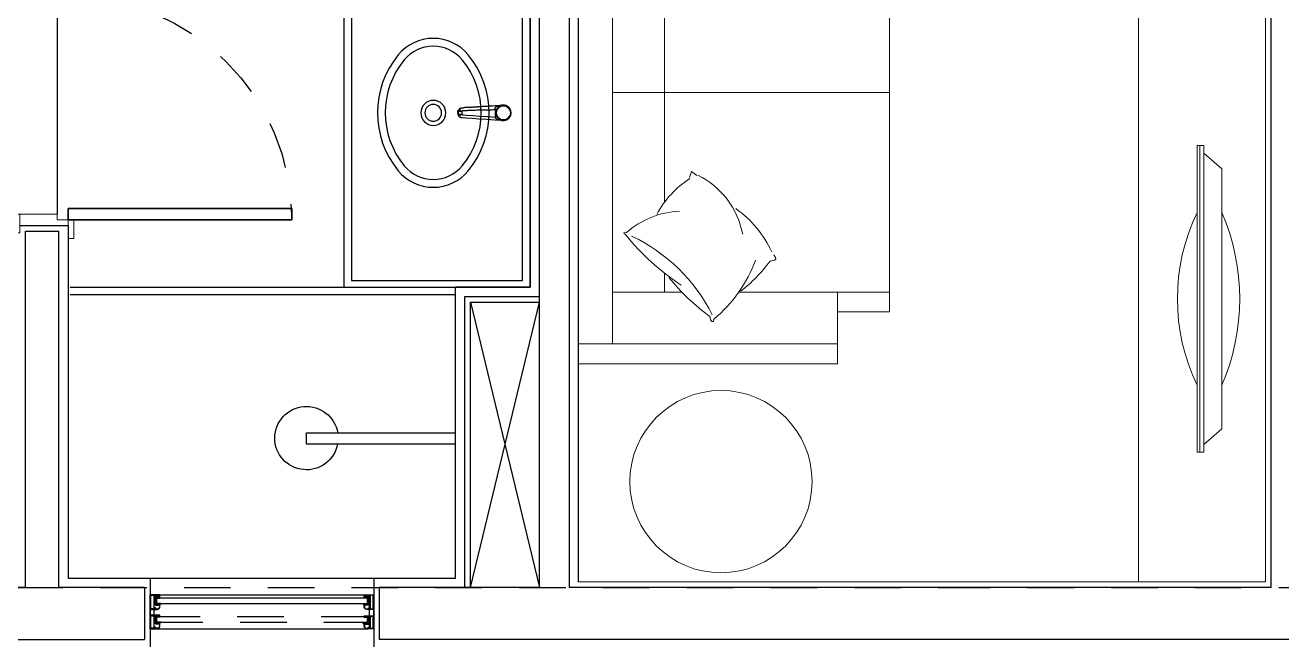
# Model space of a CAD drawing. Header units: millimetres. Extents: x 188.6 to 263.2, y 40.1 to 120.1.
# Drawn here: x 204.2 to 207.575, y 87.919 to 89.569 of the extents above; entities that cross this region are included whole.
import ezdxf

# ---------------------------------------------------------------- set-up
doc = ezdxf.new("R2010")
doc.units = ezdxf.units.MM
for name, pattern in [('_XREF_APTOS 603 E 604$0$XREF-TIPO$0$HIDDEN', [0.375, 0.25, -0.125]), ('_XREF_APTOS 603 E 604$0$XREF-TIPO$0$HIDDEN2', [0.1875, 0.125, -0.0625]), ('HIDDEN2', [0.1875, 0.125, -0.0625])]:
    doc.linetypes.add(name, pattern=pattern)
for name, color, linetype in [('_XREF_APTOS 603 E 604$0$A-MC-ALVENARIA', 8, 'Continuous'), ('_XREF_APTOS 603 E 604$0$L-MC-LAYOUT MOLHADO', 8, 'Continuous'), ('_XREF_APTOS 603 E 604$0$R-MC-REBOCO', 8, 'Continuous'), ('_XREF_APTOS 603 E 604$0$XREF-TIPO$0$E-MC-ESQUADRIAS', 8, 'Continuous'), ('_XREF_APTOS 603 E 604$0$XREF-TIPO$0$S-MC-SECÇÃO', 8, 'Continuous'), ('_XREF_APTOS 603 E 604$0$XREF-TIPO$0$V-MC-VISTA1', 8, 'Continuous'), ('_XREF_APTOS 603 E 604$0$XREF-TIPO$0$V-MC-VISTA2', 8, 'Continuous'), ('ARQ', 8, 'Continuous'), ('ESTR-VIGAS', 11, 'HIDDEN2'), ('ESTRUTURA', 7, 'Continuous')]:
    doc.layers.add(name, color=color, linetype=linetype)
doc.layers.add('_XREF_APTOS 603 E 604$0$L-MC-LAYOUT', color=8, linetype='Continuous', lineweight=5)
doc.layers.add('_XREF_APTOS 603 E 604$0$XREF-TIPO$0$R-MC-REBOCO', color=8, linetype='Continuous', lineweight=5)

# ---------------------------------------------------------------- blocks, each defined once
blk = doc.blocks.new('COBERTURA_29-09-2016')
at = {"layer": 'ESTR-VIGAS'}
for points in [[(0.1, 1.68), (-3.77, 1.68)], [(2.365, 1.68), (0.1, 1.68)]]:
    blk.add_lwpolyline(points, dxfattribs=at)
blk = doc.blocks.new('_XREF_APTOS 603 E 604$0$CHUVEIRO')
for p, q in [((216.39, 104.5199), (216.39, 104.9199)), ((216.39, 104.9199), (216.42, 104.9199)), ((216.42, 104.9199), (216.42, 104.5199))]:
    blk.add_line(p, q)
at = {"extrusion": (0, 0, -1)}
blk.add_ellipse((216.4058, 104.9204), major_axis=(-0.0851, 0), ratio=1, start_param=4.898771, end_param=10.827741, dxfattribs=at)
blk = doc.blocks.new('_XREF_APTOS 603 E 604$0$A$C2D591F4F')
at = {"layer": 'ARQ'}
for p, q in [((0.203, 0.1425), (0.197, 0.1425)), ((0.1865, 0.1318), (0.1865, 0.132)), ((0.2037, 0.1324), (0.1963, 0.1324)), ((0.1949, 0.0422), (0.2051, 0.0422)), ((0.1949, 0.0404), (0.1949, 0.0422)), ((0.2051, 0.0404), (0.1949, 0.0404)), ((0.2051, 0.0404), (0.2051, 0.0422)), ((0.1794, 0.0224), (0.1794, 0.0222)), ((0.1794, 0.0222), (0.1794, 0.0222)), ((0.2205, 0.0239), (0.2205, 0.0239)), ((0.2205, 0.0239), (0.2205, 0.0235))]:
    blk.add_line(p, q, dxfattribs=at)
for points in [[(0.3556, 0.3031, 0.358974), (0.0444, 0.3031, 0.471698), (0.0444, 0.1149, 0.358974), (0.3556, 0.1149, 0.471698)], [(0.3422, 0.2869, 0.358974), (0.0578, 0.2869, 0.471698), (0.0578, 0.1311, 0.358974), (0.3422, 0.1311, 0.471698)], [(0.2, 0.2315, 1), (0.2, 0.1865, 1)]]:
    blk.add_lwpolyline(points, format="xyb", close=True, dxfattribs=at)
blk.add_lwpolyline([(0.2335, 0.209, 336.274616), (0.2335, 0.2086)], format="xyb", dxfattribs=at)
for points in [[(0.1869, 0.1339, 0), (0.1869, 0.1339, 0), (0.1871, 0.1347, 0), (0.1875, 0.1356, 0), (0.1879, 0.1364, 0), (0.1885, 0.1374, 0), (0.1891, 0.1383, 0), (0.1899, 0.1391, 0), (0.1907, 0.1399, 0)], [(0.1963, 0.1324, 0), (0.1953, 0.1334, 0), (0.1943, 0.1345, 0), (0.1935, 0.1355, 0), (0.1926, 0.1365, 0), (0.192, 0.1375, 0), (0.1914, 0.1383, 0), (0.191, 0.1389, 0), (0.1907, 0.1394, 0), (0.1906, 0.1398, 0), (0.1907, 0.1399, 0)], [(0.1907, 0.1399, 0), (0.1911, 0.1402, 0), (0.1914, 0.1406, 0), (0.1918, 0.1409, 0), (0.192, 0.141, 0), (0.1921, 0.141, 0), (0.1922, 0.1411, 0), (0.1923, 0.1412, 0), (0.1923, 0.1412, 0), (0.1924, 0.1412, 0), (0.1924, 0.1413, 0), (0.1924, 0.1413, 0), (0.1924, 0.1413, 0), (0.1924, 0.1413, 0)], [(0.197, 0.1425, 0), (0.1956, 0.1424, 0), (0.1942, 0.1421, 0), (0.193, 0.1416, 0), (0.1924, 0.1413, 0)], [(0.197, 0.1425, 0), (0.197, 0.1424, 0), (0.1969, 0.1422, 0), (0.1969, 0.142, 0), (0.1969, 0.1418, 0), (0.1969, 0.1415, 0), (0.1969, 0.1411, 0), (0.1968, 0.1407, 0), (0.1968, 0.1402, 0), (0.1968, 0.1397, 0), (0.1967, 0.1392, 0), (0.1967, 0.1386, 0), (0.1966, 0.138, 0), (0.1966, 0.1374, 0), (0.1966, 0.137, 0), (0.1965, 0.1363, 0), (0.1965, 0.1355, 0), (0.1964, 0.1348, 0), (0.1964, 0.1341, 0), (0.1963, 0.1336, 0), (0.1963, 0.133, 0), (0.1963, 0.1324, 0)], [(0.199, 0.1433, 0), (0.1989, 0.1433, 0), (0.1987, 0.1432, 0), (0.1986, 0.1432, 0), (0.1984, 0.1431, 0), (0.1982, 0.1431, 0), (0.198, 0.143, 0), (0.1977, 0.1429, 0), (0.1974, 0.1428, 0), (0.197, 0.1425, 0)], [(0.202, 0.1433, 0), (0.201, 0.1434, 0), (0.2003, 0.1434, 0), (0.1995, 0.1434, 0), (0.1988, 0.1434, 0), (0.198, 0.1433, 0)], [(0.198, 0.1433, 0), (0.199, 0.1433, 0)], [(0.201, 0.1433, 0), (0.2008, 0.1433, 0), (0.2006, 0.1433, 0), (0.2005, 0.1434, 0), (0.2005, 0.1434, 0), (0.2004, 0.1434, 0), (0.2003, 0.1434, 0), (0.2002, 0.1434, 0), (0.2002, 0.1434, 0), (0.2001, 0.1434, 0), (0.2001, 0.1434, 0), (0.2, 0.1434, 0), (0.2, 0.1434, 0), (0.1999, 0.1434, 0), (0.1999, 0.1434, 0), (0.1998, 0.1434, 0), (0.1998, 0.1434, 0), (0.1996, 0.1434, 0), (0.1995, 0.1434, 0), (0.1994, 0.1433, 0), (0.1993, 0.1433, 0), (0.199, 0.1433, 0)], [(0.203, 0.1425, 0), (0.2026, 0.1427, 0), (0.2022, 0.1429, 0), (0.2018, 0.1431, 0), (0.2016, 0.1431, 0), (0.2014, 0.1432, 0), (0.2012, 0.1432, 0), (0.2011, 0.1433, 0), (0.201, 0.1433, 0), (0.201, 0.1433, 0)], [(0.201, 0.1433, 0), (0.202, 0.1433, 0), (0.202, 0.1433, 0)], [(0.2037, 0.1324, 0), (0.2036, 0.1331, 0), (0.2036, 0.1338, 0), (0.2035, 0.1346, 0), (0.2035, 0.1353, 0), (0.2034, 0.136, 0), (0.2034, 0.1366, 0), (0.2034, 0.1373, 0), (0.2033, 0.138, 0), (0.2033, 0.1386, 0), (0.2032, 0.1392, 0), (0.2032, 0.1396, 0), (0.2032, 0.14, 0), (0.2031, 0.1404, 0), (0.2031, 0.1408, 0), (0.2031, 0.1413, 0), (0.203, 0.1416, 0), (0.203, 0.1419, 0), (0.203, 0.1422, 0), (0.203, 0.1424, 0), (0.203, 0.1425, 0)], [(0.203, 0.1425, 0), (0.2044, 0.1424, 0), (0.2057, 0.1421, 0), (0.207, 0.1416, 0), (0.2075, 0.1413, 0)], [(0.2031, 0.1431, 0), (0.2035, 0.1431, 0), (0.204, 0.1429, 0), (0.2045, 0.1427, 0), (0.205, 0.1426, 0), (0.2055, 0.1424, 0), (0.206, 0.1421, 0), (0.2066, 0.1418, 0), (0.207, 0.1416, 0)], [(0.2037, 0.1324, 0), (0.204, 0.1327, 0), (0.2044, 0.1331, 0), (0.2048, 0.1335, 0), (0.2051, 0.134, 0), (0.2055, 0.1344, 0), (0.2059, 0.1348, 0), (0.2063, 0.1352, 0), (0.2066, 0.1357, 0), (0.207, 0.1361, 0), (0.2073, 0.1365, 0), (0.2076, 0.1369, 0), (0.2079, 0.1373, 0), (0.2082, 0.1377, 0), (0.2084, 0.138, 0), (0.2087, 0.1383, 0), (0.2088, 0.1386, 0), (0.209, 0.1389, 0), (0.2091, 0.1391, 0), (0.2092, 0.1393, 0), (0.2093, 0.1395, 0), (0.2093, 0.1396, 0), (0.2093, 0.1397, 0), (0.2093, 0.1398, 0), (0.2093, 0.1399, 0)], [(0.2093, 0.1399, 0), (0.2101, 0.1391, 0), (0.2108, 0.1382, 0), (0.2115, 0.1373, 0), (0.212, 0.1364, 0), (0.2124, 0.1357, 0), (0.2127, 0.1351, 0), (0.2129, 0.1344, 0), (0.213, 0.1342, 0)], [(0.1794, 0.0225, 0), (0.1805, 0.0438, 0), (0.1818, 0.0651, 0), (0.1832, 0.0864, 0), (0.1844, 0.1039, 0), (0.1857, 0.1215, 0), (0.1863, 0.1302, 0), (0.1864, 0.1312, 0), (0.1864, 0.1316, 0), (0.1865, 0.1318, 0)], [(0.1865, 0.132, 0), (0.1865, 0.132, 0), (0.1865, 0.1325, 0), (0.1866, 0.1329, 0), (0.1867, 0.1334, 0), (0.1869, 0.1339, 0), (0.1869, 0.1339, 0)], [(0.1963, 0.1324, 0), (0.196, 0.132, 0), (0.1957, 0.1317, 0), (0.1954, 0.1314, 0), (0.1952, 0.131, 0), (0.1951, 0.1307, 0), (0.1949, 0.1303, 0), (0.1948, 0.1298, 0), (0.1947, 0.1293, 0), (0.1946, 0.1287, 0), (0.1946, 0.1281, 0), (0.1939, 0.1194, 0), (0.1926, 0.1019, 0), (0.1914, 0.0844, 0), (0.1901, 0.063, 0), (0.1888, 0.0415, 0)], [(0.2079, 0.0421, 0), (0.2078, 0.0453, 0), (0.2077, 0.0486, 0), (0.2076, 0.0522, 0), (0.2075, 0.056, 0), (0.2075, 0.0595, 0), (0.2074, 0.0631, 0), (0.2074, 0.0642, 0), (0.2073, 0.0652, 0), (0.2073, 0.0662, 0), (0.2073, 0.0672, 0), (0.2073, 0.0682, 0), (0.2072, 0.0739, 0), (0.2071, 0.0795, 0), (0.2071, 0.0806, 0), (0.207, 0.0817, 0), (0.207, 0.0828, 0), (0.207, 0.0839, 0), (0.207, 0.0851, 0), (0.2069, 0.0862, 0), (0.2069, 0.0873, 0), (0.2069, 0.0884, 0), (0.2068, 0.0922, 0), (0.2067, 0.0959, 0), (0.2066, 0.0994, 0), (0.2065, 0.1029, 0), (0.2064, 0.1057, 0), (0.2063, 0.1085, 0), (0.2063, 0.1092, 0), (0.2062, 0.1099, 0), (0.2062, 0.1106, 0), (0.2062, 0.1113, 0), (0.2061, 0.112, 0), (0.2061, 0.1127, 0), (0.206, 0.1148, 0), (0.2059, 0.1168, 0), (0.2058, 0.1189, 0), (0.2057, 0.1209, 0), (0.2056, 0.1229, 0), (0.2055, 0.1248, 0), (0.2055, 0.1252, 0), (0.2054, 0.1256, 0), (0.2054, 0.126, 0), (0.2054, 0.1264, 0), (0.2054, 0.1267, 0), (0.2053, 0.1271, 0), (0.2053, 0.1275, 0), (0.2053, 0.1278, 0), (0.2053, 0.1282, 0), (0.2052, 0.1286, 0), (0.2052, 0.1289, 0), (0.2052, 0.1292, 0), (0.2052, 0.1294, 0), (0.2051, 0.1296, 0), (0.2051, 0.1298, 0), (0.2051, 0.13, 0), (0.205, 0.1302, 0), (0.205, 0.1303, 0), (0.2049, 0.1305, 0), (0.2049, 0.1306, 0), (0.2047, 0.131, 0), (0.2045, 0.1313, 0), (0.2043, 0.1316, 0), (0.2041, 0.1318, 0), (0.2039, 0.1321, 0), (0.2037, 0.1324, 0)], [(0.213, 0.1342, 0), (0.213, 0.1339, 0), (0.2132, 0.1334, 0), (0.2133, 0.1329, 0), (0.2133, 0.1326, 0), (0.2133, 0.1325, 0), (0.2134, 0.1325, 0), (0.2134, 0.1324, 0), (0.2134, 0.1324, 0), (0.2134, 0.1324, 0), (0.2134, 0.1324, 0), (0.2134, 0.1324, 0), (0.2134, 0.1324, 0), (0.2134, 0.1324, 0), (0.2134, 0.1324, 0), (0.2134, 0.1324, 0), (0.2135, 0.1312, 0), (0.2136, 0.1304, 0), (0.2136, 0.1297, 0), (0.2137, 0.1289, 0), (0.2138, 0.1282, 0), (0.2138, 0.1275, 0), (0.2139, 0.1268, 0), (0.2139, 0.1263, 0), (0.214, 0.1257, 0), (0.214, 0.1251, 0), (0.214, 0.1247, 0)], [(0.2149, 0.1134, 0), (0.2149, 0.1126, 0), (0.215, 0.1121, 0), (0.215, 0.1117, 0), (0.2151, 0.1111, 0), (0.2151, 0.1106, 0), (0.2151, 0.1101, 0), (0.2152, 0.1098, 0), (0.2152, 0.1095, 0), (0.2152, 0.1092, 0), (0.2153, 0.1076, 0), (0.2154, 0.1059, 0), (0.2156, 0.104, 0), (0.2157, 0.1022, 0), (0.2158, 0.1002, 0), (0.216, 0.0982, 0), (0.2161, 0.0964, 0), (0.2162, 0.0947, 0), (0.2163, 0.0929, 0), (0.2165, 0.0911, 0), (0.2165, 0.0906, 0), (0.2165, 0.09, 0), (0.2165, 0.0899, 0), (0.2165, 0.0898, 0), (0.2166, 0.0896, 0), (0.2166, 0.0894, 0), (0.2166, 0.089, 0), (0.2166, 0.0884, 0), (0.2167, 0.0876, 0), (0.2168, 0.0868, 0), (0.2168, 0.0866, 0)], [(0.2168, 0.0866, 0), (0.2168, 0.0858, 0), (0.2169, 0.0846, 0), (0.217, 0.0838, 0), (0.217, 0.0829, 0), (0.217, 0.0826, 0), (0.217, 0.0824, 0), (0.2171, 0.0821, 0), (0.2171, 0.0818, 0), (0.2171, 0.0816, 0), (0.2171, 0.0813, 0), (0.2173, 0.0785, 0), (0.2175, 0.0759, 0), (0.2176, 0.0734, 0), (0.2178, 0.0711, 0), (0.2179, 0.0697, 0), (0.218, 0.068, 0), (0.2181, 0.0663, 0), (0.2182, 0.0647, 0), (0.2183, 0.0631, 0), (0.2185, 0.0596, 0), (0.2187, 0.0561, 0), (0.2189, 0.0527, 0), (0.2191, 0.0491, 0), (0.2195, 0.0426, 0), (0.2198, 0.0362, 0), (0.2202, 0.03, 0), (0.2205, 0.0239, 0)], [(0.1794, 0.0225, 0), (0.1794, 0.0225, 0), (0.1794, 0.0225, 0), (0.1794, 0.0225, 0), (0.1794, 0.0225, 0), (0.1794, 0.0225, 0), (0.1794, 0.0225, 0), (0.1794, 0.0225, 0), (0.1794, 0.0226, 0), (0.1794, 0.0226, 0), (0.1794, 0.0227, 0), (0.1794, 0.0227, 0), (0.1794, 0.0229, 0), (0.1795, 0.0238, 0), (0.1796, 0.0247, 0), (0.18, 0.0284, 0), (0.1806, 0.0321, 0), (0.1811, 0.0348, 0)], [(0.1811, 0.0348, 0), (0.1813, 0.0357, 0), (0.1816, 0.0366, 0), (0.1819, 0.0374, 0), (0.1824, 0.0382, 0), (0.1827, 0.0387, 0), (0.183, 0.0392, 0), (0.1833, 0.0395, 0), (0.1836, 0.0397, 0), (0.1839, 0.04, 0), (0.1842, 0.0402, 0), (0.1846, 0.0404, 0), (0.1849, 0.0405, 0), (0.1852, 0.0406, 0), (0.1854, 0.0407, 0), (0.1858, 0.0408, 0), (0.1864, 0.0409, 0), (0.1869, 0.041, 0), (0.1873, 0.041, 0), (0.1877, 0.0411, 0), (0.1881, 0.0412, 0), (0.1883, 0.0413, 0), (0.1885, 0.0413, 0), (0.1886, 0.0414, 0), (0.1888, 0.0415, 0)], [(0.1814, 0.0297, 0), (0.1818, 0.0308, 0), (0.1819, 0.0321, 0), (0.1816, 0.0334, 0), (0.1811, 0.0348, 0)], [(0.1896, 0.0382, 0), (0.1885, 0.0376, 0), (0.1871, 0.0365, 0), (0.1857, 0.0354, 0), (0.1848, 0.0345, 0), (0.184, 0.0336, 0), (0.1833, 0.0328, 0), (0.1827, 0.0319, 0), (0.182, 0.0308, 0), (0.1814, 0.0297, 0)], [(0.1888, 0.0415, 0), (0.1903, 0.0418, 0), (0.1918, 0.0421, 0), (0.1933, 0.0422, 0), (0.1949, 0.0422, 0)], [(0.1896, 0.0382, 0), (0.1892, 0.0401, 0), (0.1888, 0.0415, 0)], [(0.2177, 0.0314, 0), (0.2172, 0.0321, 0), (0.2165, 0.033, 0), (0.2158, 0.034, 0), (0.2148, 0.035, 0), (0.2138, 0.0359, 0), (0.2126, 0.0369, 0), (0.2113, 0.0377, 0), (0.2104, 0.0382, 0), (0.2095, 0.0387, 0), (0.2086, 0.0392, 0), (0.2076, 0.0396, 0)], [(0.2079, 0.0421, 0), (0.2079, 0.0421, 0), (0.2081, 0.0421, 0), (0.2083, 0.0421, 0), (0.2085, 0.042, 0), (0.2088, 0.0421, 0), (0.2091, 0.0421, 0), (0.2099, 0.0422, 0), (0.2107, 0.0424, 0), (0.2112, 0.0425, 0), (0.2117, 0.0425, 0), (0.2121, 0.0426, 0), (0.2124, 0.0426, 0), (0.2128, 0.0426, 0), (0.213, 0.0425, 0), (0.2133, 0.0425, 0), (0.2136, 0.0424, 0), (0.2139, 0.0424, 0), (0.2142, 0.0423, 0), (0.2146, 0.0421, 0), (0.215, 0.0419, 0), (0.2152, 0.0417, 0), (0.2154, 0.0416, 0), (0.2158, 0.0412, 0), (0.2161, 0.0409, 0), (0.2164, 0.0405, 0), (0.2167, 0.0401, 0), (0.2171, 0.0394, 0), (0.2174, 0.0387, 0), (0.2176, 0.0381, 0), (0.2179, 0.0375, 0)], [(0.2177, 0.0314, 0), (0.2172, 0.0325, 0), (0.217, 0.0338, 0), (0.2171, 0.0352, 0), (0.2175, 0.0366, 0), (0.2179, 0.0375, 0)], [(0.2179, 0.0375, 0), (0.2186, 0.0348, 0), (0.2193, 0.032, 0), (0.2199, 0.0284, 0), (0.2202, 0.0264, 0), (0.2204, 0.0252, 0), (0.2204, 0.0245, 0), (0.2204, 0.0242, 0), (0.2204, 0.0242, 0), (0.2205, 0.0241, 0), (0.2205, 0.024, 0), (0.2205, 0.024, 0), (0.2205, 0.0239, 0), (0.2205, 0.0239, 0), (0.2205, 0.0239, 0), (0.2205, 0.0239, 0), (0.2205, 0.0239, 0), (0.2205, 0.0239, 0)]]:
    blk.add_polyline3d(points, dxfattribs=at)
blk.add_circle((0.2, 0.0206), 0.0191, dxfattribs=at)
for centre, radius, start, end in [((0.1998, 0.1299), 0.0136, 102.4001, 123.0332), ((0.1992, 0.1325), 0.0109, 96.4456, 102.3614), ((0.2007, 0.1325), 0.0109, 77.2283, 83.0963), ((0.2001, 0.13), 0.0135, 47.2407, 56.8896), ((-2.8004, -0.1088), 3.0235, 4.2155, 4.4292), ((0.2, 0.0206), 0.0204, 104.4666, 75.5334), ((0.2, 0.0206), 0.0195, 0, 180), ((0.2, 0.0206), 0.0195, 90, 180), ((0.1999, 0.0205), 0.0205, 104.0619, 120.0027), ((0.2, 0.0206), 0.0195, 0, 90), ((0.2052, 0.0157), 0.0265, 84.0406, 90.134), ((0.2001, 0.0205), 0.0205, 68.4737, 75.9324), ((0.7771, -0.0201), 0.5726, 173.7595, 174.015), ((0.2, 0.0206), 0.0207, 180, 31.2083), ((0.2, 0.0206), 0.0207, 154.1045, 180), ((0.2, 0.0206), 0.0195, 180, 0)]:
    blk.add_arc(centre, radius, start, end, dxfattribs=at)
blk = doc.blocks.new('_XREF_APTOS 603 E 604$0$A$C39961784')
at = {"color": 8}
blk.add_line((0.058, 0), (0.058, 0.8239), dxfattribs=at)
for points in [[(0.051, 0), (0.051, 0.8239), (0.0685, 0.8239), (0.0685, 0)], [(0.0685, 0.021), (0.0685, 0.8029), (0.1175, 0.7609), (0.1175, 0.063)]]:
    blk.add_lwpolyline(points, close=True)
for centre, radius, start, end in [((0.528, 0.412), 0.5301, 154.1151, 205.8859), ((-0.4207, 0.4119), 0.5859, 336.7339, 23.267)]:
    blk.add_arc(centre, radius, start, end, dxfattribs=at)
blk = doc.blocks.new('_XREF_APTOS 603 E 604$0$XREF-TIPO$0$A$C281A5909')
at = {"layer": 'ARQ'}
for p, q in [((0.05, 0.755), (0.08, 0.755)), ((0.05, 0.155), (0.05, 0.755)), ((0.08, 0.755), (0.05, 0.755)), ((0.05, 0.755), (0.05, 0.155)), ((0.08, 0.755), (0.08, 0.155)), ((0.08, 0.155), (0.08, 0.755)), ((0.035, 0.025), (0.035, 0.155)), ((0.08, 0.155), (0.05, 0.155)), ((0.05, 0.155), (0.08, 0.155)), ((0.665, 0.025), (0.665, 0.155)), ((0.635, 0.125), (0.065, 0.125))]:
    blk.add_line(p, q, dxfattribs=at)
at = {"layer": 'ARQ', "lineweight": 13}
for p, q in [((0, 0.155), (0, 0.17)), ((0, 0.17), (0.05, 0.17)), ((0.65, 0.155), (0.65, 0.17)), ((0.65, 0.17), (0.7, 0.17)), ((0.7, 0.17), (0.7, 0.155)), ((0, 0.155), (0.05, 0.155)), ((0.05, 0.155), (0.035, 0.155)), ((0.05, 0.155), (0.05, 0.125)), ((0.665, 0.155), (0.65, 0.155)), ((0.65, 0.125), (0.65, 0.155)), ((0.65, 0.155), (0.7, 0.155)), ((0.05, 0.125), (0.065, 0.125)), ((0.065, 0.125), (0.065, 0.0095)), ((0.635, 0.025), (0.635, 0.125)), ((0.635, 0.125), (0.65, 0.125)), ((0.065, 0.0345), (0.065, 0.0195)), ((0.015, 0.0095), (0.015, 0.025)), ((0.065, 0.025), (0.015, 0.025)), ((0.065, 0.0095), (0.015, 0.0095)), ((0.635, 0.01), (0.635, 0.0325)), ((0.685, 0.025), (0.635, 0.025)), ((0.685, 0.01), (0.635, 0.01)), ((0.685, 0.025), (0.685, 0.01))]:
    blk.add_line(p, q, dxfattribs=at)
at = {"layer": 'ARQ', "color": 8, "linetype": '_XREF_APTOS 603 E 604$0$XREF-TIPO$0$HIDDEN2'}
blk.add_arc((0.05, 0.155), 0.6, 0, 90, dxfattribs=at)
blk = doc.blocks.new('_XREF_APTOS 603 E 604$0$A$C059E68BE')
at = {"layer": '_XREF_APTOS 603 E 604$0$L-MC-LAYOUT'}
for p, q in [((0.2997, 1.4895, 0.0002), (0.3051, 1.4735, 0.0002)), ((0.3051, 1.4735, 0.0002), (0.319, 1.4849, 0.0002)), ((0.2696, 0.466, 0.0002), (0.275, 0.4821, 0.0002)), ((0.275, 0.4821, 0.0002), (0.2889, 0.4706, 0.0002)), ((0.4623, 0.466, 0.0002), (0.4677, 0.4821, 0.0002)), ((0.4677, 0.4821, 0.0002), (0.4817, 0.4706, 0.0002)), ((0.6972, 0.1927, 0.0002), (0.6362, 0.1927, 0.0002))]:
    blk.add_line(p, q, dxfattribs=at)
at = {"layer": '_XREF_APTOS 603 E 604$0$L-MC-LAYOUT', "elevation": 0.0002}
for points in [[(0, 0.0533), (0.6972, 0.0533), (0.6972, 0.1927), (0.8367, 0.1927), (0.8367, 1.8506), (0.7086, 1.8506), (0.6972, 1.8506), (0.6972, 1.99), (0, 1.99), (0, 0.0533)], [(0.093, 0.0533), (0.093, 1.9367), (0, 1.9367), (0, 0), (0.093, 0)], [(0.432, 1.7973), (0.6972, 1.7973), (0.6972, 1.9367), (0.093, 1.9367), (0.093, 1.7973), (0.2784, 1.7973)], [(0.3646, 1.8704), (0.3635, 1.8768), (0.3594, 1.8768), (0.3553, 1.8719), (0.3543, 1.8633)], [(0.432, 1.7973), (0.8367, 1.7973), (0.8367, 1.262), (0.093, 1.262), (0.093, 1.7973), (0.2784, 1.7973)], [(0.2324, 1.7469), (0.2324, 1.7973), (0.093, 1.7973), (0.093, 1.262), (0.2324, 1.262), (0.2324, 1.5557)], [(0.516, 1.7143), (0.5278, 1.7122), (0.531, 1.7093), (0.5307, 1.7043), (0.5256, 1.6974)], [(0.1305, 1.6378), (0.1237, 1.6384), (0.1227, 1.6395), (0.1279, 1.6432)], [(0.6972, 0.1395), (0.8367, 0.1395), (0.8367, 1.262), (0.093, 1.262), (0.093, 0.1394), (0.093, 0.1394)], [(0.2324, 0.4334), (0.2324, 1.262), (0.093, 1.262), (0.093, 0.1925), (0.2176, 0.1925), (0.2176, 0.1925)], [(0.432, 1.262), (0.8367, 1.262), (0.8367, 0.7268), (0.093, 0.7268), (0.093, 1.262), (0.2784, 1.262)], [(0.1004, 0.3177), (0.0936, 0.3171), (0.0926, 0.3161), (0.0978, 0.3123)], [(0.2931, 0.3178), (0.2864, 0.3171), (0.2853, 0.3161), (0.2905, 0.3123)], [(0.6786, 0.2412), (0.6904, 0.2433), (0.6936, 0.2462), (0.6933, 0.2512), (0.6882, 0.2581)], [(0.6972, 0.1395), (0.6972, 0.1395), (0.6972, 0), (0.093, 0)], [(0.093, 0.0533), (0.093, 0.1394), (0.093, 0.1394)], [(0.3345, 0.0851), (0.3334, 0.0788), (0.3293, 0.0787), (0.3251, 0.0836), (0.3242, 0.0922)], [(0.5273, 0.0851), (0.5261, 0.0788), (0.522, 0.0787), (0.5179, 0.0836), (0.517, 0.0922)]]:
    blk.add_lwpolyline(points, dxfattribs=at)
blk.add_lwpolyline([(0.2976, 0.1128, -0.280023), (0.2282, 0.18)], format="xyb", dxfattribs=at)
at = {"layer": '_XREF_APTOS 603 E 604$0$L-MC-LAYOUT'}
for centre, radius, start, end in [((-0.0549, 2.0678, 0.0002), 0.4654, 295.3071, 333.2328), ((0.7008, 1.388, 0.0002), 0.5882, 126.0893, 140.9819), ((0.1291, 1.5858, 0.0002), 0.3695, 19.8776, 50.3921), ((0.1633, 1.4488, 0.0002), 0.4415, 36.965, 51.7353), ((0.6079, 1.264, 0.0002), 0.6117, 122.7431, 141.69), ((0.2567, 1.8103, 0.0002), 0.2898, 305.1391, 335.341), ((0.2831, 1.8108, 0.0002), 0.2308, 228.5901, 267.2873), ((0.2227, 1.6839, 0.0002), 0.2235, 296.207, 349.1739), ((0.4393, 1.7111, 0.0002), 0.2587, 208.1483, 237.5795), ((0.4092, 0.2444, 0.0002), 0.2587, 122.4217, 151.8529), ((0.1926, 0.2716, 0.0002), 0.2235, 30.6086, 63.7943), ((0.6019, 0.2444, 0.0002), 0.2587, 122.4217, 151.8529), ((0.3854, 0.2716, 0.0002), 0.2235, 10.8273, 63.7943), ((0.253, 0.1447, 0.0002), 0.2308, 92.714, 131.4112), ((0.4458, 0.1447, 0.0002), 0.2308, 92.714, 131.4112), ((0.4193, 0.1452, 0.0002), 0.2898, 24.6603, 54.8621), ((0.5778, 0.6915, 0.0002), 0.6117, 218.3113, 237.2582), ((-0.085, -0.1123, 0.0002), 0.4654, 26.7685, 64.6941), ((0.7705, 0.6915, 0.0002), 0.6117, 218.3113, 237.2582), ((0.1077, -0.1123, 0.0002), 0.4654, 26.7685, 64.6941), ((0.2917, 0.3698, 0.0002), 0.3695, 309.6091, 340.1237), ((0.3259, 0.5067, 0.0002), 0.4415, 308.2659, 323.0363), ((0.6707, 0.5675, 0.0002), 0.5882, 219.0193, 233.9119), ((0.099, 0.3698, 0.0002), 0.3695, 309.6091, 329.7085), ((0.8634, 0.5675, 0.0002), 0.5882, 219.0193, 233.9119)]:
    blk.add_arc(centre, radius, start, end, dxfattribs=at)
blk = doc.blocks.new('_XREF_APTOS 603 E 604$0$XREF-TIPO$0$Z$W@#1289')
at = {"layer": 'ARQ'}
h = blk.add_hatch(dxfattribs=at)
h.set_pattern_fill('ANSI31', color=252, scale=0.0003, style=0)
h.set_pattern_definition([(45, (135.6619814, -159.2381184), (-0.000673519209, 0.000673519209), [])])
h.paths.add_polyline_path([(-0.0352, 0.0907), (-0.0242, 0.0907), (-0.0242, 0.0824), (-0.0334, 0.0824), (-0.0352, 0.0824)])
h = blk.add_hatch(dxfattribs=at)
h.set_pattern_fill('ANSI31', color=252, scale=0.0003, style=0)
h.set_pattern_definition([(45, (136.2213063, -159.2343157), (-0.000673519209, 0.000673519209), [])])
h.paths.add_polyline_path([(0.5352, 0.0824), (0.5352, 0.0907), (0.5242, 0.0907), (0.5242, 0.0824)])
h = blk.add_hatch(dxfattribs=at)
h.set_pattern_fill('ANSI31', color=252, scale=0.0003, style=0)
h.set_pattern_definition([(45, (135.6619836, -159.302569), (-0.000673519209, 0.000673519209), [])])
h.paths.add_polyline_path([(-0.0352, 0.0324), (-0.0352, 0.0357), (-0.0242, 0.0357), (-0.0242, 0.0324), (-0.0255, 0.0324)])
h = blk.add_hatch(dxfattribs=at)
h.set_pattern_fill('ANSI31', color=252, scale=0.0003, style=0)
h.set_pattern_definition([(45, (136.2213034, -159.3044761), (-0.000673519209, 0.000673519209), [])])
h.paths.add_polyline_path([(0.5242, 0.0305), (0.5242, 0.0338), (0.5352, 0.0338), (0.5352, 0.0305), (0.5338, 0.0305)])
at = {"layer": 'ARQ', "color": 8}
for p, q in [((-0.05, 0), (-0.05, 0.0919)), ((-0.0242, 0.0919), (0.5242, 0.0919)), ((-0.0392, 0.0369), (-0.0392, 0.0519)), ((0.5392, 0.035), (0.5392, 0.0519)), ((0.55, 0.035), (0.55, 0.0519)), ((-0.0392, 0), (0.5356, 0))]:
    blk.add_line(p, q, dxfattribs=at)
at = {"layer": 'ARQ'}
blk.add_line((-0.0392, 0), (-0.0392, 0.0353), dxfattribs=at)
for points in [[(-0.0242, 0.0919), (-0.05, 0.0919), (-0.05, 0.0519), (-0.0356, 0.0519, 0.446841), (-0.0352, 0.0523), (-0.0352, 0.0526, 0.480957), (-0.0357, 0.0531), (-0.0362, 0.0531), (-0.0362, 0.0547, 0.329606), (-0.0365, 0.0551), (-0.0367, 0.0552), (-0.0371, 0.0552), (-0.0373, 0.0549), (-0.0373, 0.0535, -0.409991), (-0.0377, 0.0531), (-0.0388, 0.0531, -0.414214), (-0.0392, 0.0535), (-0.0392, 0.0903, -0.414214), (-0.0388, 0.0907), (-0.0377, 0.0907, -0.414214), (-0.0373, 0.0903), (-0.0373, 0.0833, 0.414214), (-0.0369, 0.0829), (-0.0366, 0.0829, 0.414214), (-0.0362, 0.0833), (-0.0362, 0.0903, -0.414214), (-0.0358, 0.0907), (-0.0242, 0.0907), (-0.0242, 0.0919)], [(0.5242, 0.0919), (0.55, 0.0919), (0.55, 0.0519), (0.5356, 0.0519, -0.446841), (0.5352, 0.0523), (0.5352, 0.0526, -0.480957), (0.5357, 0.0531), (0.5362, 0.0531), (0.5362, 0.0547, -0.329606), (0.5365, 0.0551), (0.5367, 0.0552), (0.5371, 0.0552), (0.5373, 0.0549), (0.5373, 0.0535, 0.409991), (0.5377, 0.0531), (0.5388, 0.0531, 0.414214), (0.5392, 0.0535), (0.5392, 0.0903, 0.414214), (0.5388, 0.0907), (0.5377, 0.0907, 0.414214), (0.5373, 0.0903), (0.5373, 0.0833, -0.414214), (0.5369, 0.0829), (0.5366, 0.0829, -0.414214), (0.5362, 0.0833), (0.5362, 0.0903, 0.414214), (0.5358, 0.0907), (0.5242, 0.0907), (0.5242, 0.0919)], [(-0.0242, 0.0369), (-0.05, 0.0369), (-0.05, 0), (-0.0356, 0, 0.446841), (-0.0352, 0.0004), (-0.0352, 0.0007, 0.480957), (-0.0357, 0.0012), (-0.0362, 0.0012), (-0.0362, 0.0028, 0.329606), (-0.0365, 0.0032), (-0.0367, 0.0033), (-0.0371, 0.0033), (-0.0373, 0.003), (-0.0373, 0.0016, -0.409991), (-0.0377, 0.0012), (-0.0388, 0.0012, -0.414214), (-0.0392, 0.0016), (-0.0392, 0.0353, -0.414214), (-0.0388, 0.0357), (-0.0377, 0.0357, -0.414214), (-0.0373, 0.0353), (-0.0373, 0.0333, 0.414214), (-0.0369, 0.0329), (-0.0366, 0.0329, 0.414214), (-0.0362, 0.0333), (-0.0362, 0.0353, -0.414214), (-0.0358, 0.0357), (-0.0242, 0.0357), (-0.0242, 0.0369)], [(0.5242, 0.035), (0.55, 0.035), (0.55, 0), (0.5356, 0, -0.446841), (0.5352, 0.0004), (0.5352, 0.0007, -0.480957), (0.5357, 0.0012), (0.5362, 0.0012), (0.5362, 0.0028, -0.329606), (0.5365, 0.0032), (0.5367, 0.0033), (0.5371, 0.0033), (0.5373, 0.003), (0.5373, 0.0016, 0.409991), (0.5377, 0.0012), (0.5388, 0.0012, 0.414214), (0.5392, 0.0016), (0.5392, 0.0334, 0.414214), (0.5388, 0.0338), (0.5377, 0.0338, 0.414214), (0.5373, 0.0334), (0.5373, 0.0314, -0.414214), (0.5369, 0.031), (0.5366, 0.031, -0.414214), (0.5362, 0.0314), (0.5362, 0.0334, 0.414214), (0.5358, 0.0338), (0.5242, 0.0338), (0.5242, 0.035)]]:
    blk.add_lwpolyline(points, format="xyb", dxfattribs=at)
for points in [[(-0.0489, 0.0907), (-0.0403, 0.0907), (-0.0403, 0.0532), (-0.0489, 0.0532), (-0.0489, 0.0907)], [(-0.0486, 0.0904), (-0.0406, 0.0904), (-0.0406, 0.0535), (-0.0486, 0.0535)], [(-0.0242, 0.0907), (-0.0352, 0.0907), (-0.0352, 0.0824), (-0.0242, 0.0824)], [(-0.0334, 0.0684), (0.5338, 0.0684), (0.5338, 0.0824), (-0.0334, 0.0824)], [(0.5242, 0.0907), (0.5352, 0.0907), (0.5352, 0.0824), (0.5242, 0.0824)], [(0.5489, 0.0907), (0.5403, 0.0907), (0.5403, 0.0532), (0.5489, 0.0532), (0.5489, 0.0907)], [(0.5486, 0.0904), (0.5406, 0.0904), (0.5406, 0.0535), (0.5486, 0.0535)], [(-0.0489, 0.0357), (-0.0403, 0.0357), (-0.0403, 0.0013), (-0.0489, 0.0013), (-0.0489, 0.0357)], [(-0.0486, 0.0354), (-0.0406, 0.0354), (-0.0406, 0.0016), (-0.0486, 0.0016)], [(-0.0242, 0.0357), (-0.0352, 0.0357), (-0.0352, 0.0324), (-0.0242, 0.0324)], [(0.5242, 0.0338), (0.5352, 0.0338), (0.5352, 0.0305), (0.5242, 0.0305)], [(0.5489, 0.0338), (0.5403, 0.0338), (0.5403, 0.0013), (0.5489, 0.0013), (0.5489, 0.0338)], [(0.5486, 0.0335), (0.5406, 0.0335), (0.5406, 0.0016), (0.5486, 0.0016)]]:
    blk.add_lwpolyline(points, close=True, dxfattribs=at)
for points in [[(-0.0242, 0.0581), (-0.0242, 0.0654), (-0.0243, 0.0656), (-0.0246, 0.0658), (-0.0248, 0.0658), (-0.0251, 0.0656), (-0.0252, 0.0654), (-0.0252, 0.0648), (-0.0352, 0.0648), (-0.0359, 0.065), (-0.0362, 0.0658), (-0.0362, 0.0818), (-0.0365, 0.0825), (-0.0376, 0.0829), (-0.0378, 0.0834), (-0.0375, 0.0835), (-0.0374, 0.0838), (-0.0376, 0.0892), (-0.038, 0.0894), (-0.0383, 0.0894), (-0.0387, 0.0892), (-0.0388, 0.0839), (-0.0388, 0.0834), (-0.0383, 0.0822), (-0.0372, 0.0818), (-0.0372, 0.0658), (-0.0366, 0.0643), (-0.0352, 0.0638), (-0.0256, 0.0638), (-0.0253, 0.0636), (-0.0252, 0.0634), (-0.0252, 0.0581), (-0.0259, 0.0558), (-0.0276, 0.0544), (-0.0307, 0.0534), (-0.0338, 0.0529), (-0.0341, 0.053), (-0.0342, 0.0533), (-0.0342, 0.0539), (-0.0345, 0.0548), (-0.0352, 0.0556), (-0.0361, 0.0561), (-0.0364, 0.0562), (-0.0366, 0.0563), (-0.0384, 0.0563), (-0.0387, 0.0561), (-0.0388, 0.0557), (-0.0386, 0.0554), (-0.0378, 0.055), (-0.0376, 0.055), (-0.0374, 0.055), (-0.037, 0.0553), (-0.0366, 0.0553), (-0.0358, 0.0548), (-0.0356, 0.0545), (-0.0356, 0.0542), (-0.0362, 0.0539), (-0.0362, 0.0536), (-0.0361, 0.0534), (-0.0358, 0.0533), (-0.0352, 0.0533), (-0.0352, 0.0523), (-0.0351, 0.052), (-0.0348, 0.0519), (-0.0309, 0.0523), (-0.0272, 0.0535), (-0.025, 0.0553), (-0.0242, 0.0581)], [(-0.0316, 0.0673), (-0.031, 0.0675), (-0.0303, 0.0676), (-0.0301, 0.0677), (-0.03, 0.068), (-0.0302, 0.0683), (-0.0311, 0.0683), (-0.0321, 0.068), (-0.033, 0.0674), (-0.0331, 0.0672), (-0.0331, 0.067), (-0.0328, 0.0664), (-0.0321, 0.0662), (-0.0291, 0.0662), (-0.0289, 0.0661), (-0.0289, 0.066), (-0.0289, 0.0659), (-0.0288, 0.0658), (-0.0287, 0.0657), (-0.0259, 0.0657), (-0.0257, 0.0658), (-0.0257, 0.0659), (-0.0257, 0.066), (-0.0256, 0.0661), (-0.0255, 0.0662), (-0.0244, 0.0662), (-0.0242, 0.0662), (-0.0242, 0.066), (-0.0242, 0.0646), (-0.0241, 0.0643), (-0.0238, 0.0642), (-0.0236, 0.0643), (-0.0234, 0.0645), (-0.0229, 0.0664), (-0.0223, 0.0672), (-0.0211, 0.0676), (-0.021, 0.0678), (-0.021, 0.0682), (-0.0212, 0.0683), (-0.0224, 0.0683), (-0.0231, 0.0681), (-0.0237, 0.0674), (-0.0237, 0.0674), (-0.0239, 0.0673), (-0.0252, 0.0673), (-0.0245, 0.0675), (-0.0239, 0.0676), (-0.0236, 0.0677), (-0.0235, 0.068), (-0.0235, 0.0682), (-0.0236, 0.0683), (-0.0247, 0.0683), (-0.0257, 0.0679), (-0.0265, 0.0674), (-0.0266, 0.0673), (-0.0268, 0.0673), (-0.0286, 0.0673), (-0.0279, 0.0675), (-0.0272, 0.0676), (-0.0269, 0.0677), (-0.0268, 0.068), (-0.0269, 0.0683), (-0.0281, 0.0683), (-0.0291, 0.068), (-0.0299, 0.0674), (-0.03, 0.0673), (-0.0302, 0.0673), (-0.0316, 0.0673)], [(0.5316, 0.0673), (0.531, 0.0675), (0.5303, 0.0676), (0.5301, 0.0677), (0.53, 0.068), (0.5302, 0.0683), (0.5311, 0.0683), (0.5321, 0.068), (0.533, 0.0674), (0.5331, 0.0672), (0.5331, 0.067), (0.5328, 0.0664), (0.5321, 0.0662), (0.5291, 0.0662), (0.5289, 0.0661), (0.5289, 0.066), (0.5289, 0.0659), (0.5288, 0.0658), (0.5287, 0.0657), (0.5259, 0.0657), (0.5257, 0.0658), (0.5257, 0.0659), (0.5257, 0.066), (0.5256, 0.0661), (0.5255, 0.0662), (0.5244, 0.0662), (0.5242, 0.0662), (0.5242, 0.066), (0.5242, 0.0646), (0.5241, 0.0643), (0.5238, 0.0642), (0.5236, 0.0643), (0.5234, 0.0645), (0.5229, 0.0664), (0.5223, 0.0672), (0.5211, 0.0676), (0.521, 0.0678), (0.521, 0.0682), (0.5212, 0.0683), (0.5224, 0.0683), (0.5231, 0.0681), (0.5237, 0.0674), (0.5237, 0.0674), (0.5239, 0.0673), (0.5252, 0.0673), (0.5245, 0.0675), (0.5239, 0.0676), (0.5236, 0.0677), (0.5235, 0.068), (0.5235, 0.0682), (0.5236, 0.0683), (0.5247, 0.0683), (0.5257, 0.0679), (0.5265, 0.0674), (0.5266, 0.0673), (0.5268, 0.0673), (0.5286, 0.0673), (0.5279, 0.0675), (0.5272, 0.0676), (0.5269, 0.0677), (0.5268, 0.068), (0.5269, 0.0683), (0.5281, 0.0683), (0.5291, 0.068), (0.5299, 0.0674), (0.53, 0.0673), (0.5302, 0.0673), (0.5316, 0.0673)], [(0.5242, 0.0581), (0.5242, 0.0654), (0.5243, 0.0656), (0.5246, 0.0658), (0.5248, 0.0658), (0.5251, 0.0656), (0.5252, 0.0654), (0.5252, 0.0648), (0.5352, 0.0648), (0.5359, 0.065), (0.5362, 0.0658), (0.5362, 0.0818), (0.5365, 0.0825), (0.5376, 0.0829), (0.5378, 0.0834), (0.5375, 0.0835), (0.5374, 0.0838), (0.5376, 0.0892), (0.538, 0.0894), (0.5383, 0.0894), (0.5387, 0.0892), (0.5388, 0.0839), (0.5388, 0.0834), (0.5383, 0.0822), (0.5372, 0.0818), (0.5372, 0.0658), (0.5366, 0.0643), (0.5352, 0.0638), (0.5256, 0.0638), (0.5253, 0.0636), (0.5252, 0.0634), (0.5252, 0.0581), (0.5259, 0.0558), (0.5276, 0.0544), (0.5307, 0.0534), (0.5338, 0.0529), (0.5341, 0.053), (0.5342, 0.0533), (0.5342, 0.0539), (0.5345, 0.0548), (0.5352, 0.0556), (0.5361, 0.0561), (0.5364, 0.0562), (0.5366, 0.0563), (0.5384, 0.0563), (0.5387, 0.0561), (0.5388, 0.0557), (0.5386, 0.0554), (0.5378, 0.055), (0.5376, 0.055), (0.5374, 0.055), (0.537, 0.0553), (0.5366, 0.0553), (0.5358, 0.0548), (0.5356, 0.0545), (0.5356, 0.0542), (0.5362, 0.0539), (0.5362, 0.0536), (0.5361, 0.0534), (0.5358, 0.0533), (0.5352, 0.0533), (0.5352, 0.0523), (0.5351, 0.052), (0.5348, 0.0519), (0.5309, 0.0523), (0.5272, 0.0535), (0.525, 0.0553), (0.5242, 0.0581)], [(-0.0242, 0.0062), (-0.0242, 0.0154), (-0.0243, 0.0156), (-0.0246, 0.0158), (-0.0248, 0.0158), (-0.0251, 0.0156), (-0.0252, 0.0154), (-0.0252, 0.0148), (-0.0352, 0.0148), (-0.0359, 0.015), (-0.0362, 0.0158), (-0.0362, 0.0318), (-0.0365, 0.0325), (-0.0376, 0.0329), (-0.0378, 0.0334), (-0.0375, 0.0335), (-0.0374, 0.0338), (-0.0376, 0.0342), (-0.038, 0.0344), (-0.0383, 0.0344), (-0.0387, 0.0342), (-0.0388, 0.0339), (-0.0388, 0.0334), (-0.0383, 0.0322), (-0.0372, 0.0318), (-0.0372, 0.0158), (-0.0366, 0.0143), (-0.0352, 0.0138), (-0.0256, 0.0138), (-0.0253, 0.0136), (-0.0252, 0.0134), (-0.0252, 0.0062), (-0.0259, 0.0039), (-0.0276, 0.0025), (-0.0307, 0.0015), (-0.0338, 0.001), (-0.034, 0.0011), (-0.0342, 0.0014), (-0.0342, 0.002), (-0.0345, 0.0029), (-0.0352, 0.0037), (-0.0361, 0.0042), (-0.0364, 0.0043), (-0.0366, 0.0044), (-0.0384, 0.0044), (-0.0387, 0.0042), (-0.0388, 0.0038), (-0.0386, 0.0035), (-0.0378, 0.0031), (-0.0376, 0.0031), (-0.0374, 0.0031), (-0.037, 0.0034), (-0.0366, 0.0034), (-0.0358, 0.0029), (-0.0356, 0.0026), (-0.0356, 0.0023), (-0.0362, 0.002), (-0.0362, 0.0017), (-0.0361, 0.0015), (-0.0358, 0.0013), (-0.0352, 0.0013), (-0.0352, 0.0004), (-0.0351, 0.0001), (-0.0348, 0), (-0.0309, 0.0004), (-0.0272, 0.0016), (-0.025, 0.0034), (-0.0242, 0.0062)], [(-0.0316, 0.0173), (-0.031, 0.0175), (-0.0303, 0.0176), (-0.0301, 0.0177), (-0.03, 0.018), (-0.0302, 0.0183), (-0.0311, 0.0183), (-0.0321, 0.018), (-0.033, 0.0174), (-0.0331, 0.0172), (-0.0331, 0.017), (-0.0328, 0.0164), (-0.0321, 0.0162), (-0.029, 0.0162), (-0.0289, 0.0161), (-0.0288, 0.016), (-0.0288, 0.0159), (-0.0288, 0.0158), (-0.0286, 0.0157), (-0.0258, 0.0157), (-0.0257, 0.0158), (-0.0256, 0.0159), (-0.0256, 0.016), (-0.0256, 0.0161), (-0.0254, 0.0162), (-0.0244, 0.0162), (-0.0242, 0.0162), (-0.0242, 0.016), (-0.0242, 0.0146), (-0.0241, 0.0143), (-0.0238, 0.0142), (-0.0236, 0.0143), (-0.0234, 0.0145), (-0.0229, 0.0164), (-0.0223, 0.0172), (-0.0211, 0.0176), (-0.021, 0.0178), (-0.021, 0.0182), (-0.0212, 0.0183), (-0.0224, 0.0183), (-0.0231, 0.0181), (-0.0237, 0.0174), (-0.0237, 0.0174), (-0.0239, 0.0173), (-0.0252, 0.0173), (-0.0245, 0.0175), (-0.0239, 0.0176), (-0.0236, 0.0177), (-0.0235, 0.018), (-0.0235, 0.0182), (-0.0236, 0.0183), (-0.0247, 0.0183), (-0.0257, 0.0179), (-0.0265, 0.0174), (-0.0266, 0.0173), (-0.0268, 0.0173), (-0.0286, 0.0173), (-0.0279, 0.0175), (-0.0272, 0.0176), (-0.0269, 0.0177), (-0.0268, 0.018), (-0.0269, 0.0183), (-0.0281, 0.0183), (-0.0291, 0.018), (-0.0299, 0.0174), (-0.03, 0.0173), (-0.0302, 0.0173), (-0.0316, 0.0173)], [(0.5316, 0.0154), (0.531, 0.0156), (0.5303, 0.0157), (0.5301, 0.0158), (0.53, 0.0161), (0.5302, 0.0164), (0.5311, 0.0164), (0.5321, 0.0161), (0.533, 0.0155), (0.5331, 0.0153), (0.5331, 0.0151), (0.5328, 0.0145), (0.5321, 0.0143), (0.529, 0.0143), (0.5289, 0.0142), (0.5288, 0.0141), (0.5288, 0.014), (0.5288, 0.0139), (0.5286, 0.0138), (0.5258, 0.0138), (0.5257, 0.0139), (0.5256, 0.014), (0.5256, 0.0141), (0.5256, 0.0142), (0.5254, 0.0143), (0.5244, 0.0143), (0.5242, 0.0142), (0.5242, 0.0141), (0.5242, 0.0127), (0.5241, 0.0124), (0.5238, 0.0123), (0.5236, 0.0124), (0.5234, 0.0126), (0.5229, 0.0145), (0.5223, 0.0153), (0.5211, 0.0157), (0.521, 0.0159), (0.521, 0.0162), (0.5212, 0.0164), (0.5224, 0.0164), (0.5231, 0.0161), (0.5237, 0.0155), (0.5237, 0.0155), (0.5239, 0.0154), (0.5252, 0.0154), (0.5245, 0.0156), (0.5239, 0.0157), (0.5236, 0.0158), (0.5235, 0.0161), (0.5235, 0.0163), (0.5236, 0.0164), (0.5247, 0.0164), (0.5257, 0.016), (0.5265, 0.0155), (0.5266, 0.0154), (0.5268, 0.0154), (0.5286, 0.0154), (0.5279, 0.0156), (0.5272, 0.0157), (0.5269, 0.0158), (0.5268, 0.0161), (0.5269, 0.0164), (0.5281, 0.0164), (0.5291, 0.0161), (0.5299, 0.0155), (0.53, 0.0154), (0.5302, 0.0154), (0.5316, 0.0154)], [(0.5242, 0.0062), (0.5242, 0.0135), (0.5243, 0.0137), (0.5246, 0.0139), (0.5248, 0.0139), (0.5251, 0.0137), (0.5252, 0.0135), (0.5252, 0.0129), (0.5352, 0.0129), (0.5359, 0.0131), (0.5362, 0.0139), (0.5362, 0.0299), (0.5365, 0.0306), (0.5376, 0.031), (0.5378, 0.0315), (0.5375, 0.0316), (0.5374, 0.0319), (0.5376, 0.0323), (0.538, 0.0325), (0.5383, 0.0325), (0.5387, 0.0323), (0.5388, 0.032), (0.5388, 0.0315), (0.5383, 0.0303), (0.5372, 0.0299), (0.5372, 0.0139), (0.5366, 0.0124), (0.5352, 0.0119), (0.5256, 0.0119), (0.5253, 0.0117), (0.5252, 0.0115), (0.5252, 0.0062), (0.5259, 0.0039), (0.5276, 0.0025), (0.5307, 0.0015), (0.5338, 0.001), (0.5341, 0.0011), (0.5342, 0.0014), (0.5342, 0.002), (0.5345, 0.0029), (0.5352, 0.0037), (0.5361, 0.0042), (0.5364, 0.0043), (0.5366, 0.0044), (0.5384, 0.0044), (0.5387, 0.0042), (0.5388, 0.0038), (0.5386, 0.0035), (0.5378, 0.0031), (0.5376, 0.0031), (0.5374, 0.0031), (0.537, 0.0034), (0.5366, 0.0034), (0.5358, 0.0029), (0.5356, 0.0026), (0.5356, 0.0023), (0.5362, 0.002), (0.5362, 0.0017), (0.5361, 0.0015), (0.5358, 0.0013), (0.5352, 0.0013), (0.5352, 0.0004), (0.5351, 0.0001), (0.5348, 0), (0.5309, 0.0004), (0.5272, 0.0016), (0.525, 0.0034), (0.5242, 0.0062)]]:
    blk.add_lwpolyline(points, dxfattribs=at)
at = {"layer": 'ARQ', "linetype": '_XREF_APTOS 603 E 604$0$XREF-TIPO$0$HIDDEN', "ltscale": 0.5}
blk.add_lwpolyline([(-0.0334, 0.0184), (0.5338, 0.0184), (0.5338, 0.0324), (-0.0334, 0.0324)], close=True, dxfattribs=at)
blk = doc.blocks.new('A$C0BE265FA')
at = {"layer": '_XREF_APTOS 603 E 604$0$A-MC-ALVENARIA'}
for p, q in [((-5.66, 2.8251), (-5.66, 0.165)), ((-5.74, 0.165), (-5.74, 2.7351)), ((-3.775, 0.165), (-3.775, 2.2151)), ((-7.12, 0.165), (-7.12, 1.122)), ((-7.12, 1.122), (-7.03, 1.122)), ((-7.03, 0.165), (-7.03, 1.122)), ((-6.785, 0.19), (-6.185, 0.19)), ((-7.12, 0.165), (-10.2253, 0.165)), ((-6.8, 0.165), (-7.03, 0.165)), ((-6.8, 0.165), (-6.8, 0.0251)), ((-5.74, 0.165), (-6.17, 0.165)), ((-6.17, 0.165), (-6.17, 0.0251)), ((-3.775, 0.165), (-5.66, 0.165)), ((-9.29, 0.0251), (-6.8, 0.0251)), ((-3.2948, 0.0251), (-6.17, 0.0251))]:
    blk.add_line(p, q, dxfattribs=at)
at = {"layer": '_XREF_APTOS 603 E 604$0$L-MC-LAYOUT'}
blk.add_lwpolyline([(-4.1311, 0.18), (-3.79, 0.18), (-3.79, 2.2301), (-4.1311, 2.2301)], close=True, dxfattribs=at)
blk.add_circle((-5.2524, 0.449, 0.0002), 0.2447, dxfattribs=at)
at = {"layer": '_XREF_APTOS 603 E 604$0$L-MC-LAYOUT MOLHADO'}
for points in [[(-6.265, 0.9712), (-5.765, 0.9712), (-5.765, 2.7101), (-6.265, 2.7101)], [(-6.245, 0.9889), (-5.785, 0.9889), (-5.785, 2.6901), (-6.245, 2.6901)]]:
    blk.add_lwpolyline(points, close=True, dxfattribs=at)
at = {"layer": '_XREF_APTOS 603 E 604$0$R-MC-REBOCO'}
for p, q in [((-5.6363, 2.8501), (-5.6363, 0.18)), ((-5.765, 2.7101), (-5.765, 0.9712)), ((-5.765, 2.7101), (-5.765, 0.9712)), ((-7.005, 1.182), (-7.005, 1.152)), ((-7.005, 1.137), (-7.005, 0.19)), ((-5.965, 0.19), (-5.965, 0.9712)), ((-5.765, 0.9712), (-5.965, 0.9712)), ((-7.005, 0.19), (-6.5947, 0.19)), ((-6.185, 0.19), (-5.965, 0.19))]:
    blk.add_line(p, q, dxfattribs=at)
at = {"layer": '_XREF_APTOS 603 E 604$0$XREF-TIPO$0$R-MC-REBOCO'}
for q in [(-3.79, 2.2301), (-5.6363, 0.18)]:
    blk.add_line((-3.79, 0.18), q, dxfattribs=at)
at = {"layer": '_XREF_APTOS 603 E 604$0$XREF-TIPO$0$S-MC-SECÇÃO'}
for p, q in [((-5.94, 0.9462), (-5.74, 0.9462)), ((-5.94, 0.165), (-5.94, 0.9462)), ((-5.925, 0.165), (-5.925, 0.9312)), ((-5.925, 0.9312), (-5.74, 0.9312))]:
    blk.add_line(p, q, dxfattribs=at)
at = {"layer": '_XREF_APTOS 603 E 604$0$XREF-TIPO$0$V-MC-VISTA2'}
for p, q in [((-7, 0.9712), (-5.965, 0.9712)), ((-7, 0.9512), (-5.965, 0.9512)), ((-5.925, 0.165), (-5.74, 0.9312)), ((-5.925, 0.9312), (-5.74, 0.165)), ((-6.785, 0.19), (-6.785, 0)), ((-6.185, 0.19), (-6.185, 0))]:
    blk.add_line(p, q, dxfattribs=at)
at = {"layer": '_XREF_APTOS 603 E 604$0$L-MC-LAYOUT', "xscale": -1, "rotation": 180}
for name, p in [('_XREF_APTOS 603 E 604$0$A$C059E68BE', (-5.6363, 2.7555, -0.0002)), ('_XREF_APTOS 603 E 604$0$A$C39961784', (-4.0248, 1.3518))]:
    blk.add_blockref(name, p, dxfattribs=at)
at = {"layer": '_XREF_APTOS 603 E 604$0$L-MC-LAYOUT MOLHADO', "rotation": 90}
for name, p in [('_XREF_APTOS 603 E 604$0$A$C2D591F4F', (-5.816, 1.2393)), ('_XREF_APTOS 603 E 604$0$CHUVEIRO', (98.5549, -215.8399))]:
    blk.add_blockref(name, p, dxfattribs=at)
at = {"layer": '_XREF_APTOS 603 E 604$0$XREF-TIPO$0$E-MC-ESQUADRIAS', "xscale": -1, "rotation": 270}
blk.add_blockref('_XREF_APTOS 603 E 604$0$XREF-TIPO$0$A$C281A5909', (-7.16, 1.102), dxfattribs=at)
at = {"layer": '_XREF_APTOS 603 E 604$0$XREF-TIPO$0$V-MC-VISTA1', "rotation": 0.0025828470375823}
blk.add_blockref('_XREF_APTOS 603 E 604$0$XREF-TIPO$0$Z$W@#1289', (-6.735, 0.0536), dxfattribs=at)

msp = doc.modelspace()

# ---------------------------------------------------------------- block references
at = {"layer": 'ESTRUTURA'}
msp.add_blockref('COBERTURA_29-09-2016', (206.677, 86.3784), dxfattribs=at)

# ---------------------------------------------------------------- next in the draw order: block references
at = {"layer": 'ARQ'}
msp.add_blockref('A$C0BE265FA', (211.3213, 87.8947), dxfattribs=at)

doc.saveas('drawing.dxf')
